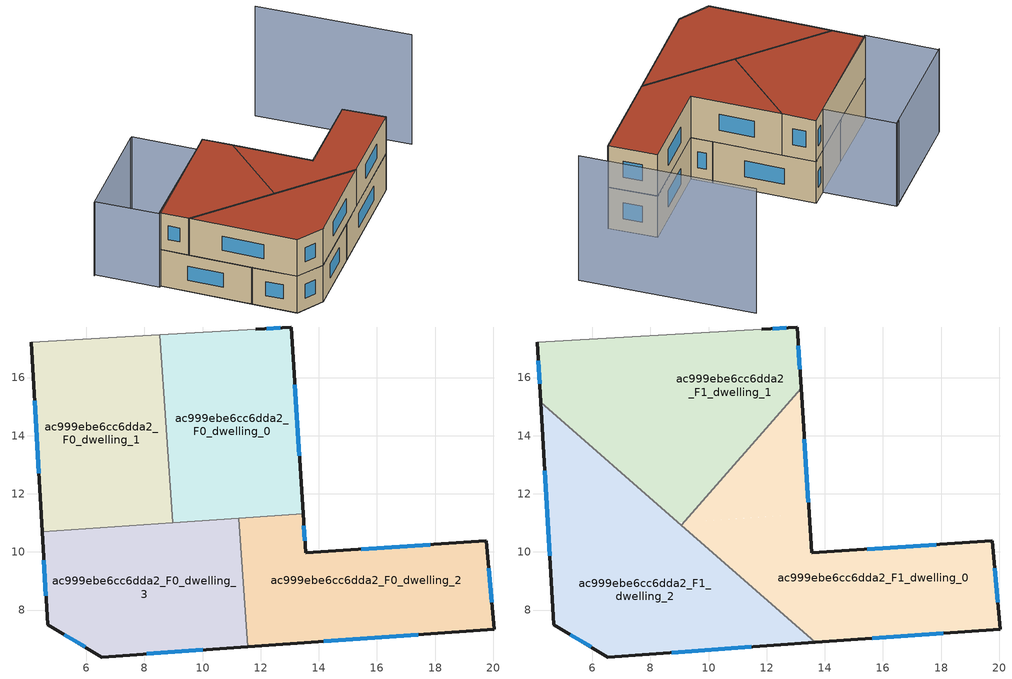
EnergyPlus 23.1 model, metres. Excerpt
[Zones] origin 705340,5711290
ac999ebe6cc6dda2_F0_dwelling_0
 floor ground (EU_floor_Construction): 13.46,11.32 13.05,17.74 11.84,17.66 8.53,17.46 8.98,11.01 z0
 wall outside (EU_wall_Construction): 11.84,17.66 13.05,17.74 13.46,11.32 z0:3
 wall to ac999ebe6cc6dda2_F0_dwelling_1 (EU_wall_Construction): 8.98,11.01 8.53,17.46 z0:3
 wall adiabatic (EU_wall_Construction): 8.53,17.46 11.84,17.66 z0:3
 wall to ac999ebe6cc6dda2_F0_dwelling_3 (EU_wall_Construction): 11.24,11.16 8.98,11.01 z0:3
 wall to ac999ebe6cc6dda2_F0_dwelling_2 (EU_wall_Construction): 13.46,11.32 11.24,11.16 z0:3
 window (EU_Window_Construction): 12.21,17.68 12.67,17.71 / 13.17,15.76 13.33,13.3 z0.93:2.07
ac999ebe6cc6dda2_F0_dwelling_1
 floor ground (EU_floor_Construction): 8.98,11.01 8.53,17.46 4.1,17.21 4.48,10.69 z0
 wall outside (EU_wall_Construction): 4.48,10.69 4.1,17.21 z0:3
 wall adiabatic (EU_wall_Construction): 4.1,17.21 8.53,17.46 z0:3
 wall to ac999ebe6cc6dda2_F0_dwelling_3 (EU_wall_Construction): 8.98,11.01 4.48,10.69 z0:3
 window (EU_Window_Construction): 4.36,12.7 4.22,15.2 z0.93:2.07
ac999ebe6cc6dda2_F0_dwelling_2
 floor ground (EU_floor_Construction): 20.04,7.33 19.76,10.38 13.54,9.96 13.46,11.32 11.24,11.16 11.55,6.74 z0
 wall outside (EU_wall_Construction): 13.46,11.32 13.54,9.96 19.76,10.38 20.04,7.33 11.55,6.74 z0:3
 wall to ac999ebe6cc6dda2_F0_dwelling_3 (EU_wall_Construction): 11.55,6.74 11.24,11.16 z0:3
 window (EU_Window_Construction): 13.48,10.9 13.52,10.38 / 15.46,10.09 17.84,10.25 / 19.85,9.44 19.96,8.27 / 17.42,7.15 14.17,6.92 z0.93:2.07
ac999ebe6cc6dda2_F0_dwelling_3
 floor ground (EU_floor_Construction): 11.55,6.74 11.24,11.16 4.48,10.69 4.67,7.5 6.53,6.38 z0
 wall outside (EU_wall_Construction): 11.55,6.74 6.53,6.38 4.67,7.5 4.48,10.69 z0:3
 window (EU_Window_Construction): 10,6.63 8.08,6.49 / 5.96,6.73 5.24,7.15 / 4.61,8.48 4.54,9.71 z0.93:2.07
ac999ebe6cc6dda2_F1_dwelling_0
 floor to ac999ebe6cc6dda2_F0_dwelling_2 (EU_floor_Construction): 20.04,7.33 19.76,10.38 13.54,9.96 13.46,11.32 11.24,11.16 11.4,8.87 13.67,6.88 z3
 floor to ac999ebe6cc6dda2_F0_dwelling_0 (EU_floor_Construction): 13.46,11.32 13.18,15.63 9.14,11.02 z3
 floor to ac999ebe6cc6dda2_F0_dwelling_3 (EU_floor_Construction): 11.4,8.87 11.24,11.16 9.14,11.02 9.06,10.92 z3
 wall outside (EU_wall_Construction): 13.18,15.63 13.54,9.96 19.76,10.38 20.04,7.33 13.67,6.88 z3:6
 wall to ac999ebe6cc6dda2_F1_dwelling_1 (EU_wall_Construction): 9.06,10.92 13.18,15.63 z3:6
 wall to ac999ebe6cc6dda2_F1_dwelling_2 (EU_wall_Construction): 13.67,6.88 9.06,10.92 z3:6
 window (EU_Window_Construction): 15.46,10.09 17.84,10.25 / 19.85,9.44 19.96,8.27 / 18.07,7.19 15.64,7.02 / 13.29,13.88 13.43,11.71 z3.93:5.07
 roof outside (EU_roof_Construction): 19.76,10.38 20.04,7.33 13.67,6.88 9.06,10.92 13.18,15.63 13.54,9.96 z6
ac999ebe6cc6dda2_F1_dwelling_1
 floor to ac999ebe6cc6dda2_F0_dwelling_0 (EU_floor_Construction): 9.14,11.02 13.18,15.63 13.05,17.74 11.84,17.66 8.53,17.46 8.98,11.01 z3
 floor to ac999ebe6cc6dda2_F0_dwelling_1 (EU_floor_Construction): 8.98,11.01 8.53,17.46 4.1,17.21 4.22,15.16 8.96,11 z3
 wall outside (EU_wall_Construction): 4.22,15.16 4.1,17.21 / 11.84,17.66 13.05,17.74 13.18,15.63 z3:6
 wall adiabatic (EU_wall_Construction): 4.1,17.21 11.84,17.66 z3:6
 wall to ac999ebe6cc6dda2_F1_dwelling_2 (EU_wall_Construction): 9.06,10.92 4.22,15.16 z3:6
 window (EU_Window_Construction): 4.18,15.79 4.14,16.58 / 12.21,17.68 12.67,17.71 / 13.09,17.09 13.14,16.28 z3.93:5.07
 roof outside (EU_roof_Construction): 13.05,17.74 13.18,15.63 9.06,10.92 4.22,15.16 4.1,17.21 11.84,17.66 z6
ac999ebe6cc6dda2_F1_dwelling_2
 floor to ac999ebe6cc6dda2_F0_dwelling_3 (EU_floor_Construction): 11.55,6.74 11.4,8.87 8.96,11 4.48,10.69 4.67,7.5 6.53,6.38 z3
 floor to ac999ebe6cc6dda2_F0_dwelling_2 (EU_floor_Construction): 13.67,6.88 11.4,8.87 11.55,6.74 z3
 floor to ac999ebe6cc6dda2_F0_dwelling_1 (EU_floor_Construction): 8.96,11 4.22,15.16 4.48,10.69 z3
 wall outside (EU_wall_Construction): 13.67,6.88 6.53,6.38 4.67,7.5 4.22,15.16 z3:6
 window (EU_Window_Construction): 11.46,6.73 8.74,6.54 / 5.96,6.73 5.24,7.15 / 4.53,9.86 4.36,12.79 z3.93:5.07
 roof outside (EU_roof_Construction): 13.67,6.88 6.53,6.38 4.67,7.5 4.22,15.16 z6
shading: 25.53,7.71 24.68,18.63 z0:9; 11.41,22.23 3.57,21.68 / 3.67,21.7 11.52,22.23 / 11.52,22.23 11.84,17.66 / 11.84,17.66 3.98,17.12 / 3.98,17.12 3.67,21.7 z0:6
[Building]
EU S2 Campaign: North Axis=0; Terrain=City; Solar Distribution=FullExterior
[Site:Location]
London: Latitude=51.5; Longitude=-0.5; Time Zone=0; Elevation=25
[SizingPeriod:WeatherFileDays]
AnnualSizingPeriod: Begin Month=1; Begin Day of Month=1; End Month=12; End Day of Month=31; Day of Week for Start Day=Monday; Use Weather File Daylight Saving Period=No; Use Weather File Rain and Snow Indicators=No
[MATERIAL]
EU_InternalMass_Material: Roughness=MediumRough; Thickness=0.1; Conductivity=1; Density=1800; Specific Heat=900; Thermal Absorptance=0.9; Solar Absorptance=0.7; Visible Absorptance=0.7
[MATERIAL:NOMASS] Roughness=MediumRough; Thermal Absorptance=0.9; Solar Absorptance=0.7; Visible Absorptance=0.7
Name | Thermal Resistance
EU_wall_NoMass | 0.53138
EU_roof_NoMass | 2.54466
EU_floor_NoMass | 1.96308
[WINDOWMATERIAL:SIMPLEGLAZINGSYSTEM]
EU_Window_SimpleGlazing: UFactor=4.07112; Solar Heat Gain Coefficient=0.85; Visible Transmittance=0.85
[CONSTRUCTION]
EU_wall_Construction: EU_wall_NoMass
EU_roof_Construction: EU_roof_NoMass
EU_floor_Construction: EU_floor_NoMass
EU_InternalMass_Construction: EU_InternalMass_Material
EU_Window_Construction: EU_Window_SimpleGlazing
[ZONE] Type=1; Multiplier=1; Ceiling Height=autocalculate; Floor Area=autocalculate; Part of Total Floor Area=Yes
Name | Volume
ac999ebe6cc6dda2_F0_dwelling_0 | 87.2454
ac999ebe6cc6dda2_F1_dwelling_0 | 116.309
ac999ebe6cc6dda2_F0_dwelling_1 | 87.2329
ac999ebe6cc6dda2_F1_dwelling_1 | 116.334
ac999ebe6cc6dda2_F0_dwelling_2 | 87.2527
ac999ebe6cc6dda2_F1_dwelling_2 | 116.329
ac999ebe6cc6dda2_F0_dwelling_3 | 87.241
[INTERNALMASS] Construction=EU_InternalMass_Construction
Name | Zone or ZoneList | Surface Area
ac999ebe6cc6dda2_F0_dwelling_0_EU_InternalMass | ac999ebe6cc6dda2_F0_dwelling_0 | 29.0814
ac999ebe6cc6dda2_F0_dwelling_1_EU_InternalMass | ac999ebe6cc6dda2_F0_dwelling_1 | 29.0776
ac999ebe6cc6dda2_F0_dwelling_2_EU_InternalMass | ac999ebe6cc6dda2_F0_dwelling_2 | 29.0845
ac999ebe6cc6dda2_F0_dwelling_3_EU_InternalMass | ac999ebe6cc6dda2_F0_dwelling_3 | 29.0806
ac999ebe6cc6dda2_F1_dwelling_0_EU_InternalMass | ac999ebe6cc6dda2_F1_dwelling_0 | 38.7702
ac999ebe6cc6dda2_F1_dwelling_1_EU_InternalMass | ac999ebe6cc6dda2_F1_dwelling_1 | 38.7771
ac999ebe6cc6dda2_F1_dwelling_2_EU_InternalMass | ac999ebe6cc6dda2_F1_dwelling_2 | 38.7764
[OTHEREQUIPMENT] Fuel Type=Electricity; Design Level Calculation Method=Watts/Area; Power per Zone Floor Area=1; Fraction Latent=0; Fraction Radiant=0; Fraction Lost=0; Carbon Dioxide Generation Rate=0; EndUse Subcategory=EU_Step8_InternalGains
Name | Zone or ZoneList or Space or SpaceList | Schedule
EU_Step8_InternalGain_ac999ebe6cc6dda2_F0_dwelling_0_f000 | ac999ebe6cc6dda2_F0_dwelling_0 | EU_Step8_GainSchedule_ac999ebe6cc6dda2_F0_dwelling_0_f000
EU_Step8_InternalGain_ac999ebe6cc6dda2_F0_dwelling_1_f000 | ac999ebe6cc6dda2_F0_dwelling_1 | EU_Step8_GainSchedule_ac999ebe6cc6dda2_F0_dwelling_1_f000
EU_Step8_InternalGain_ac999ebe6cc6dda2_F0_dwelling_2_f000 | ac999ebe6cc6dda2_F0_dwelling_2 | EU_Step8_GainSchedule_ac999ebe6cc6dda2_F0_dwelling_2_f000
EU_Step8_InternalGain_ac999ebe6cc6dda2_F0_dwelling_3_f000 | ac999ebe6cc6dda2_F0_dwelling_3 | EU_Step8_GainSchedule_ac999ebe6cc6dda2_F0_dwelling_3_f000
EU_Step8_InternalGain_ac999ebe6cc6dda2_F1_dwelling_0_f000 | ac999ebe6cc6dda2_F1_dwelling_0 | EU_Step8_GainSchedule_ac999ebe6cc6dda2_F1_dwelling_0_f000
EU_Step8_InternalGain_ac999ebe6cc6dda2_F1_dwelling_1_f000 | ac999ebe6cc6dda2_F1_dwelling_1 | EU_Step8_GainSchedule_ac999ebe6cc6dda2_F1_dwelling_1_f000
EU_Step8_InternalGain_ac999ebe6cc6dda2_F1_dwelling_2_f000 | ac999ebe6cc6dda2_F1_dwelling_2 | EU_Step8_GainSchedule_ac999ebe6cc6dda2_F1_dwelling_2_f000
[ZONEVENTILATION:DESIGNFLOWRATE] Schedule=EU_AlwaysOn; Design Flow Rate Calculation Method=AirChanges/Hour; Air Changes per Hour=0.463094; Ventilation Type=Natural; Fan Pressure Rise=0; Fan Total Efficiency=1; Constant Term Coefficient=1; Temperature Term Coefficient=0; Velocity Term Coefficient=0; Velocity Squared Term Coefficient=0; Minimum Indoor Temperature=-100; Maximum Indoor Temperature=100; Delta Temperature=-100; Minimum Outdoor Temperature=-100; Maximum Outdoor Temperature=100; Maximum Wind Speed=40
Name | Zone or ZoneList or Space or SpaceList
EU_ConstantAir_ac999ebe6cc6dda2_F0_dwelling_0 | ac999ebe6cc6dda2_F0_dwelling_0
EU_ConstantAir_ac999ebe6cc6dda2_F0_dwelling_1 | ac999ebe6cc6dda2_F0_dwelling_1
EU_ConstantAir_ac999ebe6cc6dda2_F0_dwelling_2 | ac999ebe6cc6dda2_F0_dwelling_2
EU_ConstantAir_ac999ebe6cc6dda2_F0_dwelling_3 | ac999ebe6cc6dda2_F0_dwelling_3
EU_ConstantAir_ac999ebe6cc6dda2_F1_dwelling_0 | ac999ebe6cc6dda2_F1_dwelling_0
EU_ConstantAir_ac999ebe6cc6dda2_F1_dwelling_1 | ac999ebe6cc6dda2_F1_dwelling_1
EU_ConstantAir_ac999ebe6cc6dda2_F1_dwelling_2 | ac999ebe6cc6dda2_F1_dwelling_2
[HVACTEMPLATE:THERMOSTAT] Constant Heating Setpoint=20; Constant Cooling Setpoint=50
EU_HeatOnly_ac999ebe6cc6dda2_F0_dwelling_0; EU_HeatOnly_ac999ebe6cc6dda2_F0_dwelling_1; EU_HeatOnly_ac999ebe6cc6dda2_F0_dwelling_2; EU_HeatOnly_ac999ebe6cc6dda2_F0_dwelling_3; EU_HeatOnly_ac999ebe6cc6dda2_F1_dwelling_0; EU_HeatOnly_ac999ebe6cc6dda2_F1_dwelling_1; EU_HeatOnly_ac999ebe6cc6dda2_F1_dwelling_2
[HVACTEMPLATE:ZONE:IDEALLOADSAIRSYSTEM] System Availability Schedule=EU_AlwaysOn; Maximum Heating Supply Air Temperature=50; Minimum Cooling Supply Air Temperature=13; Maximum Heating Supply Air Humidity Ratio=0.0156; Minimum Cooling Supply Air Humidity Ratio=0.0077; Heating Limit=NoLimit; Cooling Limit=NoLimit; Heating Availability Schedule=EU_AlwaysOn; Cooling Availability Schedule=EU_CoolingOff; Dehumidification Control Type=ConstantSensibleHeatRatio; Cooling Sensible Heat Ratio=0.7; Dehumidification Setpoint=60; Humidification Control Type=None; Humidification Setpoint=30; Outdoor Air Method=None; Outdoor Air Flow Rate per Person=0.00944; Outdoor Air Flow Rate per Zone Floor Area=0; Outdoor Air Flow Rate per Zone=0; Demand Controlled Ventilation Type=None; Outdoor Air Economizer Type=NoEconomizer; Heat Recovery Type=None; Sensible Heat Recovery Effectiveness=0.7; Latent Heat Recovery Effectiveness=0.65
Name | Template Thermostat
ac999ebe6cc6dda2_F0_dwelling_0 | EU_HeatOnly_ac999ebe6cc6dda2_F0_dwelling_0
ac999ebe6cc6dda2_F0_dwelling_1 | EU_HeatOnly_ac999ebe6cc6dda2_F0_dwelling_1
ac999ebe6cc6dda2_F0_dwelling_2 | EU_HeatOnly_ac999ebe6cc6dda2_F0_dwelling_2
ac999ebe6cc6dda2_F0_dwelling_3 | EU_HeatOnly_ac999ebe6cc6dda2_F0_dwelling_3
ac999ebe6cc6dda2_F1_dwelling_0 | EU_HeatOnly_ac999ebe6cc6dda2_F1_dwelling_0
ac999ebe6cc6dda2_F1_dwelling_1 | EU_HeatOnly_ac999ebe6cc6dda2_F1_dwelling_1
ac999ebe6cc6dda2_F1_dwelling_2 | EU_HeatOnly_ac999ebe6cc6dda2_F1_dwelling_2
[SIZING:ZONE] Zone Cooling Design Supply Air Temperature Input Method=SupplyAirTemperature; Zone Cooling Design Supply Air Temperature=13; Zone Heating Design Supply Air Temperature Input Method=SupplyAirTemperature; Zone Heating Design Supply Air Temperature=50; Zone Cooling Design Supply Air Humidity Ratio=0.008; Zone Heating Design Supply Air Humidity Ratio=0.008; Cooling Design Air Flow Method=DesignDay; Cooling Design Air Flow Rate=0; Cooling Minimum Air Flow per Zone Floor Area=0.000762; Cooling Minimum Air Flow=0; Cooling Minimum Air Flow Fraction=0.2; Heating Design Air Flow Method=DesignDay; Heating Design Air Flow Rate=0; Heating Maximum Air Flow per Zone Floor Area=0.002032; Heating Maximum Air Flow=0.141576; Heating Maximum Air Flow Fraction=0.3; Account for Dedicated Outdoor Air System=No; Dedicated Outdoor Air System Control Strategy=NeutralSupplyAir; Dedicated Outdoor Air Low Setpoint Temperature for Design=autosize; Dedicated Outdoor Air High Setpoint Temperature for Design=autosize; Zone Load Sizing Method=Sensible Load Only No Latent Load; Zone Latent Cooling Design Supply Air Humidity Ratio Input Method=HumidityRatioDifference; Zone Cooling Design Supply Air Humidity Ratio Difference=0.005; Zone Latent Heating Design Supply Air Humidity Ratio Input Method=HumidityRatioDifference; Zone Humidification Design Supply Air Humidity Ratio Difference=0.005
ac999ebe6cc6dda2_F0_dwelling_0; ac999ebe6cc6dda2_F0_dwelling_1; ac999ebe6cc6dda2_F0_dwelling_2; ac999ebe6cc6dda2_F0_dwelling_3; ac999ebe6cc6dda2_F1_dwelling_0; ac999ebe6cc6dda2_F1_dwelling_1; ac999ebe6cc6dda2_F1_dwelling_2
[SCHEDULE:CONSTANT]
Name | Hourly Value
EU_AlwaysOn | 1
EU_CoolingOff | 0
[SCHEDULE:FILE] Column Number=1; Rows to Skip at Top=0; Number of Hours of Data=8760; Column Separator=Comma; Interpolate to Timestep=No; Minutes per Item=60; Adjust Schedule for Daylight Savings=Yes
Name | File
EU_Step8_GainSchedule_ac999ebe6cc6dda2_F0_dwelling_0_f000 | ../../schedules/ac999ebe6cc6dda2/ac999ebe6cc6dda2_F0_dwelling_0_f000_gain.csv
EU_Step8_GainSchedule_ac999ebe6cc6dda2_F0_dwelling_1_f000 | ../../schedules/ac999ebe6cc6dda2/ac999ebe6cc6dda2_F0_dwelling_1_f000_gain.csv
EU_Step8_GainSchedule_ac999ebe6cc6dda2_F0_dwelling_2_f000 | ../../schedules/ac999ebe6cc6dda2/ac999ebe6cc6dda2_F0_dwelling_2_f000_gain.csv
EU_Step8_GainSchedule_ac999ebe6cc6dda2_F0_dwelling_3_f000 | ../../schedules/ac999ebe6cc6dda2/ac999ebe6cc6dda2_F0_dwelling_3_f000_gain.csv
EU_Step8_GainSchedule_ac999ebe6cc6dda2_F1_dwelling_0_f000 | ../../schedules/ac999ebe6cc6dda2/ac999ebe6cc6dda2_F1_dwelling_0_f000_gain.csv
EU_Step8_GainSchedule_ac999ebe6cc6dda2_F1_dwelling_1_f000 | ../../schedules/ac999ebe6cc6dda2/ac999ebe6cc6dda2_F1_dwelling_1_f000_gain.csv
EU_Step8_GainSchedule_ac999ebe6cc6dda2_F1_dwelling_2_f000 | ../../schedules/ac999ebe6cc6dda2/ac999ebe6cc6dda2_F1_dwelling_2_f000_gain.csv
